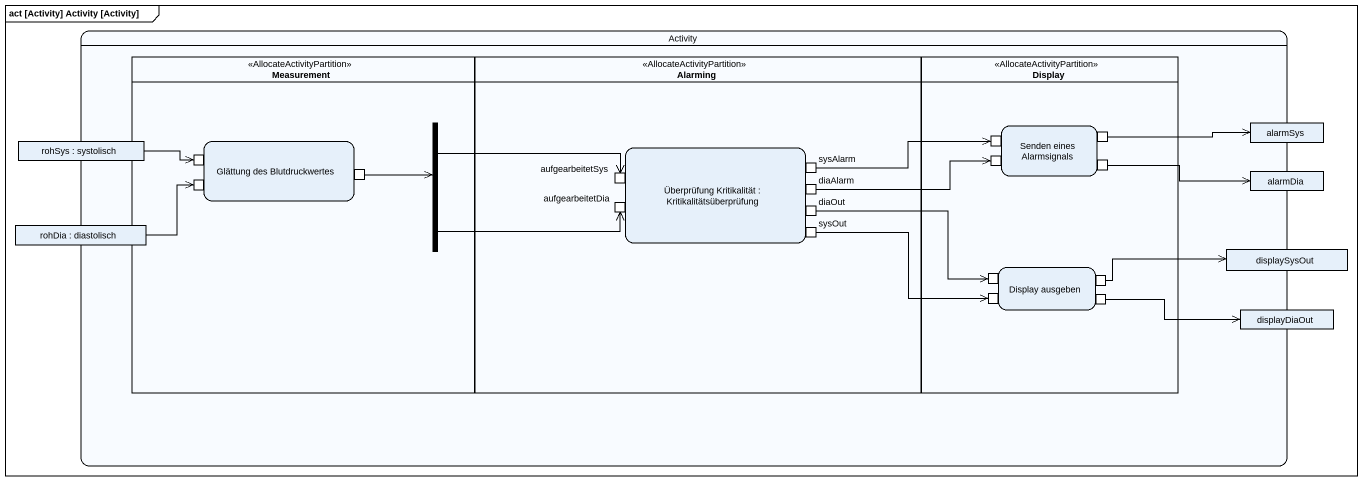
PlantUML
@startuml
mainframe act [Activity] Activity [Activity]
hide empty description
state Activity {
  state Measurement <<AllocateActivityPartition>> {
    state fork1 <<fork>>
    state "Glättung des Blutdruckwertes" as Glättung_des_Blutdruckwertes {
      state pin1 <<inputPin>>
      state pin6 <<inputPin>>
      state pin7 <<outputPin>>
    }
  }
  state Alarming <<AllocateActivityPartition>> {
    state "Überprüfung Kritikalität : Kritikalitätsüberprüfung" as Überprüfung_Kritikalität {
      state aufgearbeitetSys <<inputPin>>
      state sysAlarm <<outputPin>>
      state diaAlarm <<outputPin>>
      state aufgearbeitetDia <<inputPin>>
      state sysOut <<outputPin>>
      state diaOut <<outputPin>>
    }
  }
  state Display <<AllocateActivityPartition>> {
    state "Senden eines Alarmsignals" as Senden_eines_Alarmsignals {
      state pin2 <<inputPin>>
      state pin3 <<inputPin>>
      state pin4 <<outputPin>>
      state pin5 <<outputPin>>
    }
    state "Display ausgeben" as Display_ausgeben {
      state pin8 <<inputPin>>
      state pin9 <<outputPin>>
      state pin10 <<inputPin>>
      state pin11 <<outputPin>>
    }
  }
  state alarmSys <<object>>
  state "rohSys : systolisch" as rohSys <<object>>
  state alarmDia <<object>>
  state "rohDia : diastolisch" as rohDia <<object>>
  state displaySysOut <<object>>
  state displayDiaOut <<object>>
}
fork1 -right-> aufgearbeitetSys
fork1 -right-> aufgearbeitetDia
rohSys -right-> pin1
pin4 -right-> alarmSys
pin5 -right-> alarmDia
pin7 -right-> fork1
sysAlarm -right-> pin2
diaAlarm -right-> pin3
rohDia -right-> pin6
sysOut -right-> pin10
diaOut -right-> pin8
pin9 -right-> displaySysOut
pin11 -right-> displayDiaOut
@enduml
